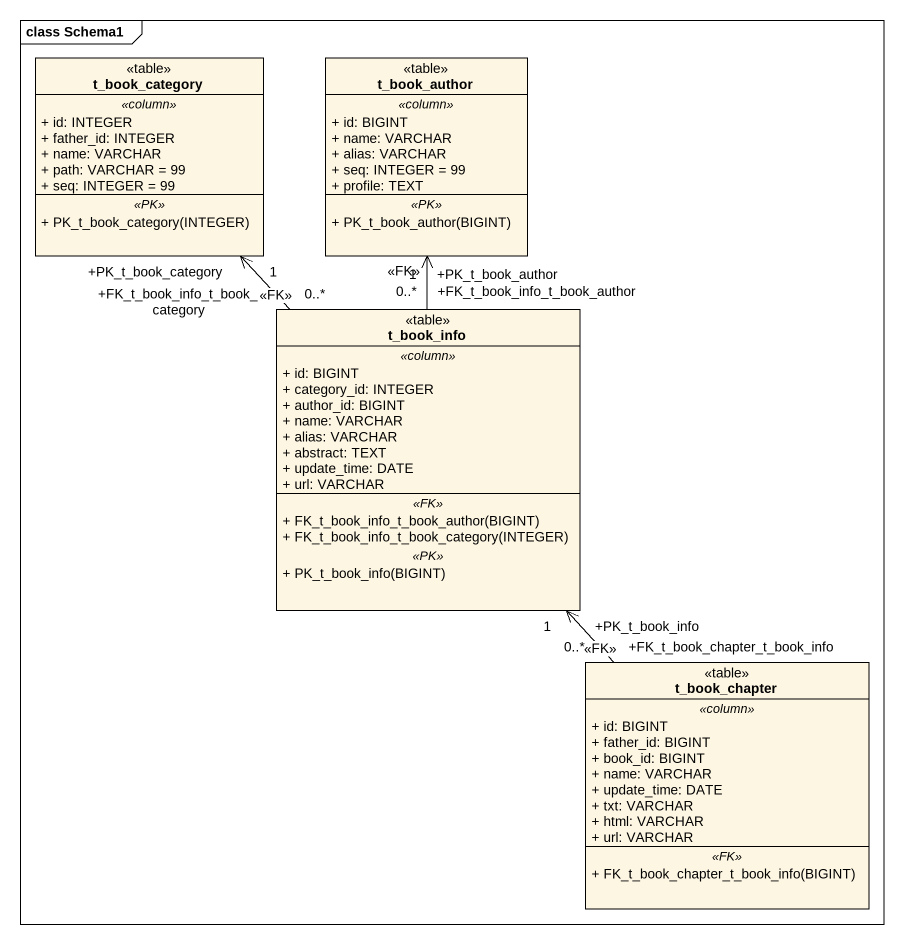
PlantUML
@startuml
mainframe class Schema1
hide circle
hide empty members
skinparam classAttributeIconSize 0
class t_book_category <<table>> {
  .. <<column>> ..
  + id: INTEGER
  + father_id: INTEGER
  + name: VARCHAR
  + path: VARCHAR = 99
  + seq: INTEGER = 99
  .. <<PK>> ..
  + PK_t_book_category(INTEGER)
}
class t_book_author <<table>> {
  .. <<column>> ..
  + id: BIGINT
  + name: VARCHAR
  + alias: VARCHAR
  + seq: INTEGER = 99
  + profile: TEXT
  .. <<PK>> ..
  + PK_t_book_author(BIGINT)
}
class t_book_info <<table>> {
  .. <<column>> ..
  + id: BIGINT
  + category_id: INTEGER
  + author_id: BIGINT
  + name: VARCHAR
  + alias: VARCHAR
  + abstract: TEXT
  + update_time: DATE
  + url: VARCHAR
  .. <<FK>> ..
  + FK_t_book_info_t_book_author(BIGINT)
  + FK_t_book_info_t_book_category(INTEGER)
  .. <<PK>> ..
  + PK_t_book_info(BIGINT)
}
class t_book_chapter <<table>> {
  .. <<column>> ..
  + id: BIGINT
  + father_id: BIGINT
  + book_id: BIGINT
  + name: VARCHAR
  + update_time: DATE
  + txt: VARCHAR
  + html: VARCHAR
  + url: VARCHAR
  .. <<FK>> ..
  + FK_t_book_chapter_t_book_info(BIGINT)
}
t_book_info "+FK_t_book_info_t_book_category\n0..*" -up-> "+PK_t_book_category\n1" t_book_category : <<FK>>
t_book_info "+FK_t_book_info_t_book_author\n0..*" -up-> "+PK_t_book_author\n1" t_book_author : <<FK>>
t_book_chapter "+FK_t_book_chapter_t_book_info\n0..*" -up-> "+PK_t_book_info\n1" t_book_info : <<FK>>
@enduml
